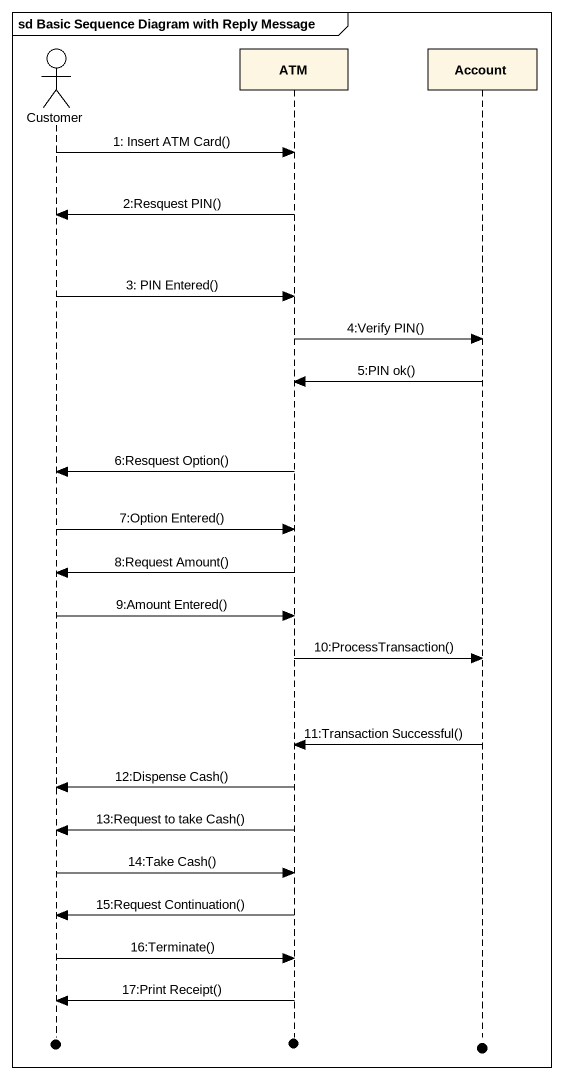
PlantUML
@startuml
mainframe sd Basic Sequence Diagram with Reply Message
hide footbox
actor Customer
participant ATM
participant Account

Customer -> ATM : 1: Insert ATM Card()
ATM -> Customer : 2:Resquest PIN()
Customer -> ATM : 3: PIN Entered()
ATM -> Account : 4:Verify PIN()
Account -> ATM : 5:PIN ok()
ATM -> Customer : 6:Resquest Option()
Customer -> ATM : 7:Option Entered()
ATM -> Customer : 8:Request Amount()
Customer -> ATM : 9:Amount Entered()
ATM -> Account : 10:ProcessTransaction()
Account -> ATM : 11:Transaction Successful()
ATM -> Customer : 12:Dispense Cash()
ATM -> Customer : 13:Request to take Cash()
Customer -> ATM : 14:Take Cash()
ATM -> Customer : 15:Request Continuation()
Customer -> ATM : 16:Terminate()
ATM -> Customer : 17:Print Receipt()
@enduml
